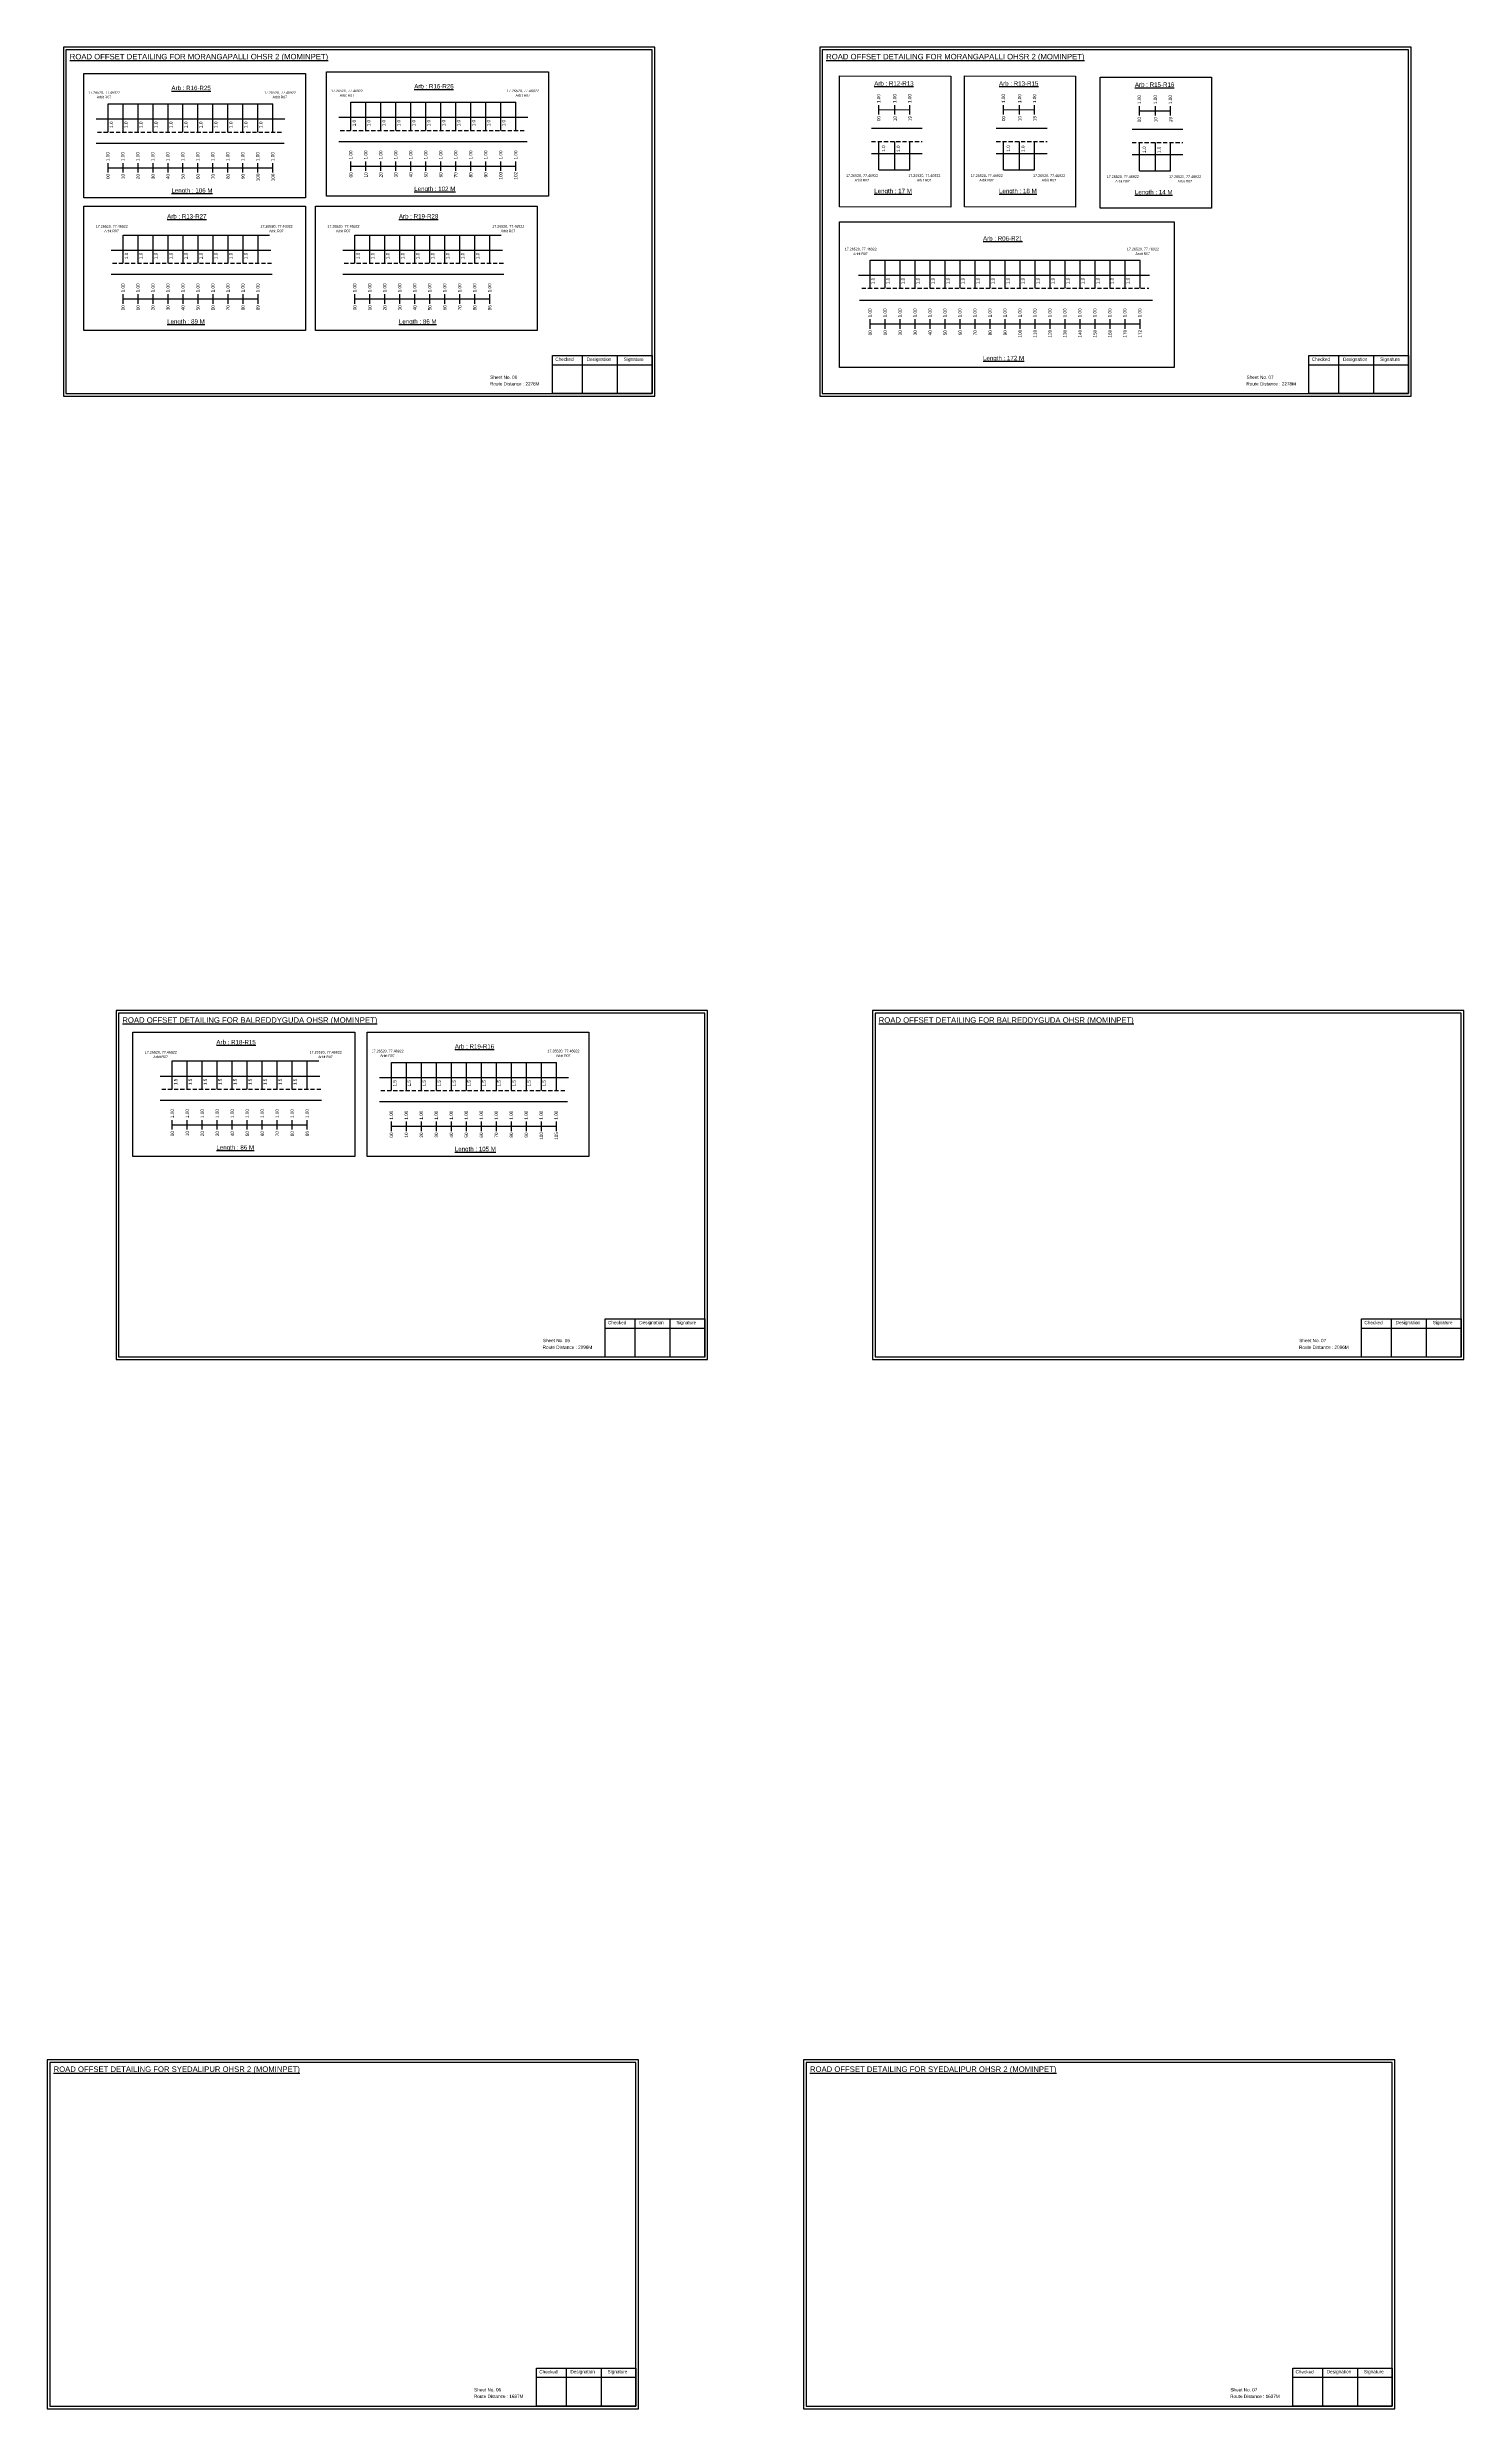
# Model space of a CAD drawing. Header units: inches. Extents: x -117 to 51867, y -12715 to 3423.
# Drawn here: x 40248 to 41533, y -4305 to -2162 of the extents above; entities that cross this region are included whole.
import ezdxf

# ---------------------------------------------------------------- set-up
doc = ezdxf.new("R2010")
doc.units = ezdxf.units.IN
doc.header["$MEASUREMENT"] = 0
doc.linetypes.add('DASHED2', pattern=[0.375, 0.25, -0.125])
doc.layers.add('PDF_Geometry', color=7, linetype='Continuous')
doc.layers.add('PDF_Text', color=5, linetype='Continuous')
doc.styles.add('PDF Arial', font='arial.ttf')
doc.styles.get("Standard").update_dxf_attribs({"font": 'arial.ttf'})

msp = doc.modelspace()

# ---------------------------------------------------------------- linework, layer by layer
for p, q in [((40292, -2226.8), (40463.4, -2226.8)), ((40302.9, -2238.7), (40302.9, -2213.2)), ((40316.5, -2238.7), (40316.5, -2213.2)), ((40330.1, -2238.7), (40330.1, -2213.2)), ((40343.7, -2238.7), (40343.7, -2213.2)), ((40357.3, -2238.7), (40357.3, -2213.2)), ((40370.9, -2238.7), (40370.9, -2213.2)), ((40384.5, -2238.7), (40384.5, -2213.2)), ((40398.1, -2238.7), (40398.1, -2213.2)), ((40411.7, -2238.7), (40411.7, -2213.2)), ((40425.3, -2238.7), (40425.3, -2213.2)), ((40438.9, -2238.7), (40438.9, -2213.2)), ((40452.5, -2238.7), (40452.5, -2213.2)), ((40512.3, -2225.3), (40683.7, -2225.3)), ((40523.2, -2237.2), (40523.2, -2211.7)), ((40536.8, -2237.2), (40536.8, -2211.7)), ((40550.4, -2237.2), (40550.4, -2211.7)), ((40564, -2237.2), (40564, -2211.7)), ((40577.6, -2237.2), (40577.6, -2211.7)), ((40591.2, -2237.2), (40591.2, -2211.7)), ((40604.8, -2237.2), (40604.8, -2211.7)), ((40618.4, -2237.2), (40618.4, -2211.7)), ((40632, -2237.2), (40632, -2211.7)), ((40645.6, -2237.2), (40645.6, -2211.7)), ((40659.2, -2237.2), (40659.2, -2211.7)), ((40672.8, -2237.2), (40672.8, -2211.7)), ((40462.7, -2249), (40292, -2249)), ((40683, -2247.5), (40512.3, -2247.5)), ((41041.6, -2235.5), (40995.5, -2235.5)), ((41002.1, -2272.9), (41002.1, -2247.3)), ((41016.7, -2272.9), (41016.7, -2247.3)), ((41030.3, -2272.9), (41030.3, -2247.3)), ((41154.8, -2235.5), (41108.7, -2235.5)), ((41115.3, -2272.9), (41115.3, -2247.3)), ((41129.9, -2272.9), (41129.9, -2247.3)), ((41143.5, -2272.9), (41143.5, -2247.3)), ((41278.1, -2236.5), (41232, -2236.5)), ((41238.6, -2273.9), (41238.6, -2248.3)), ((41253.2, -2273.9), (41253.2, -2248.3)), ((41266.8, -2273.9), (41266.8, -2248.3)), ((40995.5, -2258.1), (41027.6, -2258.1)), ((41027.6, -2258.1), (41041.6, -2258.1)), ((41108.7, -2258.1), (41140.9, -2258.1)), ((41140.9, -2258.1), (41154.8, -2258.1)), ((41232, -2259.1), (41264.1, -2259.1)), ((41264.1, -2259.1), (41278.1, -2259.1)), ((40316.6, -2357.8), (40316.6, -2332.2)), ((40330.2, -2357.8), (40330.2, -2332.2)), ((40343.8, -2357.8), (40343.8, -2332.2)), ((40357.4, -2357.8), (40357.4, -2332.2)), ((40371, -2357.8), (40371, -2332.2)), ((40384.6, -2357.8), (40384.6, -2332.2)), ((40398.2, -2357.8), (40398.2, -2332.2)), ((40411.8, -2357.8), (40411.8, -2332.2)), ((40425.4, -2357.8), (40425.4, -2332.2)), ((40439, -2357.8), (40439, -2332.2)), ((40526.8, -2357.8), (40526.8, -2332.2)), ((40540.4, -2357.8), (40540.4, -2332.2)), ((40554, -2357.8), (40554, -2332.2)), ((40567.6, -2357.8), (40567.6, -2332.2)), ((40581.2, -2357.8), (40581.2, -2332.2)), ((40594.8, -2357.8), (40594.8, -2332.2)), ((40608.4, -2357.8), (40608.4, -2332.2)), ((40622, -2357.8), (40622, -2332.2)), ((40635.6, -2357.8), (40635.6, -2332.2)), ((40649.2, -2357.8), (40649.2, -2332.2)), ((40305.7, -2345.9), (40450.5, -2345.9)), ((40515.9, -2345.9), (40660.7, -2345.9)), ((40994.3, -2380.5), (40994.3, -2355)), ((41007.9, -2380.5), (41007.9, -2355)), ((41021.5, -2380.5), (41021.5, -2355)), ((41035.1, -2380.5), (41035.1, -2355)), ((41048.7, -2380.5), (41048.7, -2355)), ((41062.3, -2380.5), (41062.3, -2355)), ((41075.9, -2380.5), (41075.9, -2355)), ((41089.5, -2380.5), (41089.5, -2355)), ((41103.1, -2380.5), (41103.1, -2355)), ((41116.7, -2380.5), (41116.7, -2355)), ((41130.3, -2380.5), (41130.3, -2355)), ((41143.9, -2380.5), (41143.9, -2355)), ((41157.5, -2380.5), (41157.5, -2355)), ((41171.1, -2380.5), (41171.1, -2355)), ((41184.7, -2380.5), (41184.7, -2355)), ((41198.3, -2380.5), (41198.3, -2355)), ((41211.9, -2380.5), (41211.9, -2355)), ((41225.5, -2380.5), (41225.5, -2355)), ((41239.1, -2380.5), (41239.1, -2355)), ((40451.9, -2368.1), (40305.7, -2368.1)), ((40662.1, -2368.1), (40515.9, -2368.1)), ((40983.8, -2368.6), (41247.8, -2368.6)), ((40984.5, -2391.3), (41250.5, -2391.3)), ((40361.2, -3107.1), (40361.2, -3081.6)), ((40374.8, -3107.1), (40374.8, -3081.6)), ((40388.4, -3107.1), (40388.4, -3081.6)), ((40402, -3107.1), (40402, -3081.6)), ((40415.6, -3107.1), (40415.6, -3081.6)), ((40429.2, -3107.1), (40429.2, -3081.6)), ((40442.8, -3107.1), (40442.8, -3081.6)), ((40456.4, -3107.1), (40456.4, -3081.6)), ((40470, -3107.1), (40470, -3081.6)), ((40483.6, -3107.1), (40483.6, -3081.6)), ((40560, -3108.5), (40560, -3083)), ((40573.6, -3108.5), (40573.6, -3083)), ((40587.2, -3108.5), (40587.2, -3083)), ((40600.8, -3108.5), (40600.8, -3083)), ((40614.4, -3108.5), (40614.4, -3083)), ((40628, -3108.5), (40628, -3083)), ((40641.6, -3108.5), (40641.6, -3083)), ((40655.2, -3108.5), (40655.2, -3083)), ((40668.8, -3108.5), (40668.8, -3083)), ((40682.4, -3108.5), (40682.4, -3083)), ((40696, -3108.5), (40696, -3083)), ((40709.6, -3108.5), (40709.6, -3083)), ((40350.3, -3095.3), (40495.1, -3095.3)), ((40549.1, -3096.6), (40720.5, -3096.6)), ((40496.5, -3117.4), (40350.3, -3117.4)), ((40719.8, -3118.8), (40549.1, -3118.8))]:
    msp.add_line(p, q)
at = {"color": 5}
for p, q in [((40302.9, -2213.2), (40452.5, -2213.2)), ((40523.2, -2211.7), (40672.8, -2211.7)), ((41002.1, -2272.9), (41030.3, -2272.9)), ((41115.3, -2272.9), (41143.5, -2272.9)), ((41238.6, -2273.9), (41266.8, -2273.9)), ((40316.6, -2332.2), (40449.3, -2332.2)), ((40526.8, -2332.2), (40659.6, -2332.2)), ((40994.3, -2355), (41239.1, -2355)), ((40361.2, -3081.6), (40494, -3081.6)), ((40560, -3083), (40709.6, -3083))]:
    msp.add_line(p, q, dxfattribs=at)
at = {"color": 217, "true_color": 0x93278f}
for p, q in [((41002.1, -2222.7), (41002.1, -2214.2)), ((41002.1, -2218.5), (41030.3, -2218.4)), ((41016.7, -2222.7), (41016.7, -2214.2)), ((41030.3, -2222.7), (41030.3, -2214.2)), ((41115.3, -2222.7), (41115.3, -2214.2)), ((41115.3, -2218.5), (41143.5, -2218.4)), ((41129.9, -2222.7), (41129.9, -2214.2)), ((41143.5, -2222.7), (41143.5, -2214.2)), ((41238.6, -2223.7), (41238.6, -2215.2)), ((41238.6, -2219.5), (41266.8, -2219.4)), ((41253.2, -2223.7), (41253.2, -2215.2)), ((41266.8, -2223.7), (41266.8, -2215.2)), ((40302.9, -2275.4), (40302.9, -2266.9)), ((40302.9, -2271.1), (40452.5, -2271.1)), ((40316.5, -2275.4), (40316.5, -2266.9)), ((40330.1, -2275.4), (40330.1, -2266.9)), ((40343.7, -2275.4), (40343.7, -2266.9)), ((40357.3, -2275.4), (40357.3, -2266.9)), ((40370.9, -2275.4), (40370.9, -2266.9)), ((40384.5, -2275.4), (40384.5, -2266.9)), ((40398.1, -2275.4), (40398.1, -2266.9)), ((40411.7, -2275.4), (40411.7, -2266.9)), ((40425.3, -2275.4), (40425.3, -2266.9)), ((40438.9, -2275.4), (40438.9, -2266.9)), ((40452.5, -2275.4), (40452.5, -2266.9)), ((40523.2, -2273.9), (40523.2, -2265.3)), ((40523.2, -2269.6), (40672.8, -2269.6)), ((40536.8, -2273.9), (40536.8, -2265.3)), ((40550.4, -2273.9), (40550.4, -2265.3)), ((40564, -2273.9), (40564, -2265.3)), ((40577.6, -2273.9), (40577.6, -2265.3)), ((40591.2, -2273.9), (40591.2, -2265.3)), ((40604.8, -2273.9), (40604.8, -2265.3)), ((40618.4, -2273.9), (40618.4, -2265.3)), ((40632, -2273.9), (40632, -2265.3)), ((40645.6, -2273.9), (40645.6, -2265.3)), ((40659.2, -2273.9), (40659.2, -2265.3)), ((40672.8, -2273.9), (40672.8, -2265.3)), ((40316.6, -2394.5), (40316.6, -2385.9)), ((40316.6, -2390.2), (40439, -2390.2)), ((40330.2, -2394.5), (40330.2, -2385.9)), ((40343.8, -2394.5), (40343.8, -2385.9)), ((40357.4, -2394.5), (40357.4, -2385.9)), ((40371, -2394.5), (40371, -2385.9)), ((40384.6, -2394.5), (40384.6, -2385.9)), ((40398.2, -2394.5), (40398.2, -2385.9)), ((40411.8, -2394.5), (40411.8, -2385.9)), ((40425.4, -2394.5), (40425.4, -2385.9)), ((40439, -2394.5), (40439, -2385.9)), ((40526.8, -2394.5), (40526.8, -2385.9)), ((40526.8, -2390.2), (40649.2, -2390.2)), ((40540.4, -2394.5), (40540.4, -2385.9)), ((40554, -2394.5), (40554, -2385.9)), ((40567.6, -2394.5), (40567.6, -2385.9)), ((40581.2, -2394.5), (40581.2, -2385.9)), ((40594.8, -2394.5), (40594.8, -2385.9)), ((40608.4, -2394.5), (40608.4, -2385.9)), ((40622, -2394.5), (40622, -2385.9)), ((40635.6, -2394.5), (40635.6, -2385.9)), ((40649.2, -2394.5), (40649.2, -2385.9)), ((40994.3, -2417.2), (40994.3, -2408.6)), ((40994.3, -2412.9), (41239.1, -2412.9)), ((41007.9, -2417.2), (41007.9, -2408.6)), ((41021.5, -2417.2), (41021.5, -2408.6)), ((41035.1, -2417.2), (41035.1, -2408.6)), ((41048.7, -2417.2), (41048.7, -2408.6)), ((41062.3, -2417.2), (41062.3, -2408.6)), ((41075.9, -2417.2), (41075.9, -2408.6)), ((41089.5, -2417.2), (41089.5, -2408.6)), ((41103.1, -2417.2), (41103.1, -2408.6)), ((41116.7, -2417.2), (41116.7, -2408.6)), ((41130.3, -2417.2), (41130.3, -2408.6)), ((41143.9, -2417.2), (41143.9, -2408.6)), ((41157.5, -2417.2), (41157.5, -2408.6)), ((41171.1, -2417.2), (41171.1, -2408.6)), ((41184.7, -2417.2), (41184.7, -2408.6)), ((41198.3, -2417.2), (41198.3, -2408.6)), ((41211.9, -2417.2), (41211.9, -2408.6)), ((41225.5, -2417.2), (41225.5, -2408.6)), ((41239.1, -2417.2), (41239.1, -2408.6)), ((40361.2, -3143.8), (40361.2, -3135.3)), ((40361.2, -3139.6), (40483.6, -3139.5)), ((40374.8, -3143.8), (40374.8, -3135.3)), ((40388.4, -3143.8), (40388.4, -3135.3)), ((40402, -3143.8), (40402, -3135.3)), ((40415.6, -3143.8), (40415.6, -3135.3)), ((40429.2, -3143.8), (40429.2, -3135.3)), ((40442.8, -3143.8), (40442.8, -3135.3)), ((40456.4, -3143.8), (40456.4, -3135.3)), ((40470, -3143.8), (40470, -3135.3)), ((40483.6, -3143.8), (40483.6, -3135.3)), ((40560, -3145.2), (40560, -3136.6)), ((40560, -3140.9), (40709.6, -3140.9)), ((40573.6, -3145.2), (40573.6, -3136.6)), ((40587.2, -3145.2), (40587.2, -3136.6)), ((40600.8, -3145.2), (40600.8, -3136.6)), ((40614.4, -3145.2), (40614.4, -3136.6)), ((40628, -3145.2), (40628, -3136.6)), ((40641.6, -3145.2), (40641.6, -3136.6)), ((40655.2, -3145.2), (40655.2, -3136.6)), ((40668.8, -3145.2), (40668.8, -3136.6)), ((40682.4, -3145.2), (40682.4, -3136.6)), ((40696, -3145.2), (40696, -3136.6)), ((40709.6, -3145.2), (40709.6, -3136.6))]:
    msp.add_line(p, q, dxfattribs=at)
at = {"linetype": 'DASHED2', "ltscale": 15}
for p, q in [((40293.3, -2238.7), (40460.9, -2238.7)), ((40513.6, -2237.2), (40681.2, -2237.2)), ((40995.5, -2247.3), (41041.6, -2247.3)), ((41108.7, -2247.3), (41154.8, -2247.3)), ((41232, -2248.3), (41278.1, -2248.3)), ((40307, -2357.8), (40451.3, -2357.8)), ((40517.2, -2357.8), (40661.6, -2357.8)), ((40986.7, -2380.5), (41247.1, -2380.5)), ((40351.6, -3107.1), (40496, -3107.1)), ((40550.4, -3108.5), (40718, -3108.5))]:
    msp.add_line(p, q, dxfattribs=at)
for points in [[(40280.8, -2185.7), (40482, -2185.7), (40482, -2298.4), (40280.8, -2298.4)], [(40501.1, -2184.2), (40702.4, -2184.2), (40702.4, -2296.9), (40501.1, -2296.9)], [(40966.6, -2187.8), (41067.4, -2187.9), (41067.4, -2306.8), (40966.6, -2306.7)], [(41079.9, -2187.8), (41180.6, -2187.9), (41180.6, -2306.8), (41079.9, -2306.7)], [(41203.1, -2188.8), (41303.9, -2188.9), (41303.9, -2307.8), (41203.1, -2307.7)], [(40280.8, -2306.1), (40482, -2306.1), (40482, -2418.8), (40280.8, -2418.8)], [(40491, -2306.1), (40692.3, -2306.1), (40692.3, -2418.8), (40491, -2418.8)], [(40966.6, -2320.1), (41270.1, -2320.1), (41270.1, -2452.5), (40966.6, -2452.5)], [(40325.5, -3055.5), (40526.7, -3055.5), (40526.7, -3168.2), (40325.5, -3168.2)], [(40537.9, -3055.5), (40739.1, -3055.5), (40739.1, -3168.2), (40537.9, -3168.2)]]:
    msp.add_lwpolyline(points, close=True)
at = {"layer": 'PDF_Geometry'}
for points in [[(40262.4, -2161.8), (40262.4, -2478.5), (40798.9, -2478.5), (40798.9, -2161.8)], [(40264.7, -2164.1), (40264.7, -2476), (40796.5, -2476), (40796.5, -2164.1)], [(40948.6, -2161.8), (40948.6, -2478.5), (41485.1, -2478.5), (41485.1, -2161.8)], [(40950.9, -2164.1), (40950.9, -2476), (41482.6, -2476), (41482.6, -2164.1)], [(40310.2, -3035.9), (40310.2, -3352.6), (40846.6, -3352.6), (40846.6, -3035.9)], [(40312.5, -3038.2), (40312.5, -3350.2), (40844.2, -3350.2), (40844.2, -3038.2)], [(40996.3, -3035.9), (40996.3, -3352.6), (41532.8, -3352.6), (41532.8, -3035.9)], [(40998.7, -3038.2), (40998.7, -3350.2), (41530.4, -3350.2), (41530.4, -3038.2)], [(40247.7, -3987.9), (40247.7, -4304.7), (40784.2, -4304.7), (40784.2, -3987.9)], [(40250.1, -3990.3), (40250.1, -4302.2), (40781.8, -4302.2), (40781.8, -3990.3)], [(40933.9, -3987.9), (40933.9, -4304.7), (41470.4, -4304.7), (41470.4, -3987.9)], [(40936.3, -3990.3), (40936.3, -4302.2), (41468, -4302.2), (41468, -3990.3)]]:
    msp.add_lwpolyline(points, close=True, dxfattribs=at)
at = {"layer": 'PDF_Geometry', "color": 242, "true_color": 0xcc1f26}
for points in [[(40796.5, -2476.1), (40706.1, -2476.1), (40706.1, -2441.5), (40796.5, -2441.5)], [(41482.6, -2476.1), (41392.3, -2476.1), (41392.3, -2441.5), (41482.6, -2441.5)], [(40844.2, -3350.3), (40753.9, -3350.3), (40753.9, -3315.7), (40844.2, -3315.7)], [(41530.4, -3350.3), (41440.1, -3350.3), (41440.1, -3315.7), (41530.4, -3315.7)], [(40781.8, -4302.3), (40691.5, -4302.3), (40691.5, -4267.7), (40781.8, -4267.7)], [(41468, -4302.3), (41377.6, -4302.3), (41377.6, -4267.7), (41468, -4267.7)]]:
    msp.add_lwpolyline(points, close=True, dxfattribs=at)
for points in [[(40733.1, -2441.5), (40733.1, -2476.1)], [(40764.8, -2441.5), (40764.8, -2476.1)], [(41419.3, -2441.5), (41419.3, -2476.1)], [(41451, -2441.5), (41451, -2476.1)], [(40706.1, -2449.9), (40796.5, -2449.9)], [(41392.3, -2449.9), (41482.6, -2449.9)], [(40780.9, -3315.7), (40780.9, -3350.3)], [(40812.6, -3315.7), (40812.6, -3350.3)], [(41467, -3315.7), (41467, -3350.3)], [(41498.8, -3315.7), (41498.8, -3350.3)], [(40753.9, -3324.1), (40844.2, -3324.1)], [(41440.1, -3324.1), (41530.4, -3324.1)], [(40691.5, -4276.1), (40781.8, -4276.1)], [(40718.4, -4267.7), (40718.4, -4302.3)], [(40750.2, -4267.7), (40750.2, -4302.3)], [(41377.6, -4276.1), (41468, -4276.1)], [(41404.6, -4267.7), (41404.6, -4302.3)], [(41436.3, -4267.7), (41436.3, -4302.3)]]:
    msp.add_lwpolyline(points, dxfattribs=at)

# ---------------------------------------------------------------- texts
at = {"color": 242, "true_color": 0xcd2027}
for s, height, p in [('%%UROAD OFFSET DETAILING FOR MORANGAPALLI OHSR 2 (MOMINPET)', 5, (40268.2, -2172.8)), ('%%UROAD OFFSET DETAILING FOR MORANGAPALLI OHSR 2 (MOMINPET)', 5, (40954.4, -2172.8)), ('%%UArb : R16-R25', 4, (40360.4, -2200.7)), ('%%UArb : R16-R26', 4, (40580.7, -2199.2)), ('%%UArb : R12-R13', 4, (40998, -2196.7)), ('%%UArb : R13-R15', 4, (41111.2, -2196.7)), ('%%UArb : R15-R16', 4, (41234.5, -2197.7)), ('%%ULength : 106 M', 4, (40360.4, -2293.7)), ('%%ULength : 102 M', 4, (40580.7, -2292.2)), ('%%ULength : 17 M', 4, (40998, -2294.2)), ('%%ULength : 18 M', 4, (41111.2, -2294.2)), ('%%ULength : 14 M', 4, (41234.5, -2295.2)), ('%%UArb : R13-R27', 4, (40356.5, -2317.2)), ('%%UArb : R19-R28', 4, (40566.8, -2317.2)), ('%%UArb : R06-R21', 4, (41096.7, -2337.3)), ('%%ULength : 89 M', 4, (40356.5, -2412.7)), ('%%ULength : 86 M', 4, (40566.8, -2412.7)), ('%%ULength : 172 M', 4, (41096.7, -2445.8)), ('%%UROAD OFFSET DETAILING FOR BALREDDYGUDA OHSR (MOMINPET)', 5, (40315.9, -3047)), ('%%UROAD OFFSET DETAILING FOR BALREDDYGUDA OHSR (MOMINPET)', 5, (41002.1, -3047)), ('%%UArb : R18-R15', 4, (40401.2, -3066.6)), ('%%UArb : R19-R16', 4, (40617.5, -3070.5)), ('%%ULength : 86 M', 4, (40401.2, -3162.1)), ('%%ULength : 105 M', 4, (40617.5, -3163.5)), ('%%UROAD OFFSET DETAILING FOR SYEDALIPUR OHSR 2 (MOMINPET)', 5, (40253.5, -3999)), ('%%UROAD OFFSET DETAILING FOR SYEDALIPUR OHSR 2 (MOMINPET)', 5, (40939.7, -3999))]:
    msp.add_text(s, height=height, dxfattribs=at).set_placement(p)
at = {"color": 5}
for s, height, p in [('17.26520, 77.46922', 2.34, (40284.9, -2204)), ('Arbit R07', 2.25, (40292.7, -2208.1)), ('17.26520, 77.46922', 2.34, (40444.4, -2204)), ('Arbit R07', 2.25, (40452.2, -2208.1)), ('17.26520, 77.46922', 2.34, (40505.2, -2202.5)), ('Arbit R07', 2.25, (40513.1, -2206.6)), ('17.26520, 77.46922', 2.34, (40664.7, -2202.5)), ('Arbit R07', 2.25, (40672.6, -2206.6)), ('17.26520, 77.46922', 2.34, (40972.4, -2279.4)), ('Arbit R07', 2.25, (40980.2, -2283.5)), ('17.26520, 77.46922', 2.34, (41028.9, -2279.4)), ('Arbit R07', 2.25, (41036.7, -2283.5)), ('17.26520, 77.46922', 2.34, (41085.6, -2279.4)), ('Arbit R07', 2.25, (41093.4, -2283.5)), ('17.26520, 77.46922', 2.34, (41142.1, -2279.4)), ('Arbit R07', 2.25, (41149.9, -2283.5)), ('17.26520, 77.46922', 2.34, (41208.9, -2280.4)), ('Arbit R07', 2.25, (41216.7, -2284.5)), ('17.26520, 77.46922', 2.34, (41265.4, -2280.4)), ('Arbit R07', 2.25, (41273.2, -2284.5)), ('17.26520, 77.46922', 2.34, (40291.7, -2325.5)), ('Arbit R07', 2.25, (40299.5, -2329.6)), ('17.26520, 77.46922', 2.34, (40441.2, -2325.5)), ('Arbit R07', 2.25, (40449, -2329.6)), ('17.26520, 77.46922', 2.34, (40501.9, -2325.5)), ('Arbit R07', 2.25, (40509.7, -2329.6)), ('17.26520, 77.46922', 2.34, (40651.4, -2325.5)), ('Arbit R07', 2.25, (40659.2, -2329.6)), ('17.26520, 77.46922', 2.34, (40971.2, -2346.1)), ('Arbit R07', 2.25, (40979, -2350.2)), ('17.26520, 77.46922', 2.34, (41227.2, -2346.1)), ('Arbit R07', 2.25, (41235, -2350.2)), ('17.26520, 77.46922', 2.34, (40336.3, -3074.9)), ('Arbit R07', 2.25, (40344.1, -3079)), ('17.26520, 77.46922', 2.34, (40485.8, -3074.9)), ('Arbit R07', 2.25, (40493.6, -3079)), ('17.26520, 77.46922', 2.34, (40542, -3073.8)), ('Arbit R07', 2.25, (40549.8, -3077.9)), ('17.26520, 77.46922', 2.34, (40701.5, -3073.8)), ('Arbit R07', 2.25, (40709.3, -3077.9))]:
    msp.add_text(s, height=height, dxfattribs=at).set_placement(p)
at = {"color": 217, "true_color": 0x93278f}
for s, p in [('1.00', (41003.4, -2212.4)), ('1.00', (41018, -2212.4)), ('1.00', (41031.6, -2212.4)), ('1.00', (41116.6, -2212.4)), ('1.00', (41131.3, -2212.4)), ('1.00', (41144.9, -2212.4)), ('1.00', (41239.9, -2213.4)), ('1.00', (41254.5, -2213.4)), ('1.00', (41268.1, -2213.4)), ('00', (41003.5, -2228.8)), ('10', (41018.2, -2228.8)), ('19', (41031.8, -2228.8)), ('00', (41116.8, -2228.8)), ('10', (41131.4, -2228.8)), ('19', (41145, -2228.8)), ('00', (41240, -2229.8)), ('10', (41254.7, -2229.8)), ('19', (41268.3, -2229.8)), ('1.00', (40304.2, -2265.1)), ('1.00', (40317.8, -2265.1)), ('1.00', (40331.4, -2265.1)), ('1.00', (40345, -2265.1)), ('1.00', (40358.6, -2265.1)), ('1.00', (40372.2, -2265.1)), ('1.00', (40385.8, -2265.1)), ('1.00', (40399.4, -2265.1)), ('1.00', (40413, -2265.1)), ('1.00', (40426.6, -2265.1)), ('1.00', (40440.2, -2265.1)), ('1.00', (40453.8, -2265.1)), ('1.00', (40524.5, -2263.6)), ('1.00', (40538.1, -2263.6)), ('1.00', (40551.7, -2263.6)), ('1.00', (40565.3, -2263.6)), ('1.00', (40578.9, -2263.6)), ('1.00', (40592.5, -2263.6)), ('1.00', (40606.1, -2263.6)), ('1.00', (40619.7, -2263.6)), ('1.00', (40633.3, -2263.6)), ('1.00', (40646.9, -2263.6)), ('1.00', (40660.5, -2263.6)), ('1.00', (40674.1, -2263.6)), ('00', (40304.4, -2281.4)), ('10', (40318, -2281.4)), ('20', (40331.6, -2281.4)), ('30', (40345.2, -2281.4)), ('40', (40358.8, -2281.4)), ('50', (40372.4, -2281.4)), ('60', (40386, -2281.4)), ('70', (40399.6, -2281.4)), ('80', (40413.2, -2281.4)), ('90', (40426.8, -2281.4)), ('100', (40440.4, -2283.4)), ('106', (40454, -2283.4)), ('00', (40524.7, -2279.9)), ('10', (40538.3, -2279.9)), ('20', (40551.9, -2279.9)), ('30', (40565.5, -2279.9)), ('40', (40579.1, -2279.9)), ('50', (40592.7, -2279.9)), ('60', (40606.3, -2279.9)), ('70', (40619.9, -2279.9)), ('80', (40633.5, -2279.9)), ('90', (40647.1, -2279.9)), ('100', (40660.7, -2281.9)), ('102', (40674.3, -2281.9)), ('1.00', (40317.9, -2384.2)), ('1.00', (40331.5, -2384.2)), ('1.00', (40345.1, -2384.2)), ('1.00', (40358.7, -2384.2)), ('1.00', (40372.3, -2384.2)), ('1.00', (40385.9, -2384.2)), ('1.00', (40399.5, -2384.2)), ('1.00', (40413.1, -2384.2)), ('1.00', (40426.7, -2384.2)), ('1.00', (40440.3, -2384.2)), ('1.00', (40528.1, -2384.2)), ('1.00', (40541.7, -2384.2)), ('1.00', (40555.3, -2384.2)), ('1.00', (40568.9, -2384.2)), ('1.00', (40582.5, -2384.2)), ('1.00', (40596.1, -2384.2)), ('1.00', (40609.7, -2384.2)), ('1.00', (40623.3, -2384.2)), ('1.00', (40636.9, -2384.2)), ('1.00', (40650.5, -2384.2)), ('00', (40318, -2400.5)), ('10', (40331.6, -2400.5)), ('20', (40345.2, -2400.5)), ('30', (40358.8, -2400.5)), ('40', (40372.4, -2400.5)), ('50', (40386, -2400.5)), ('60', (40399.6, -2400.5)), ('70', (40413.2, -2400.5)), ('80', (40426.8, -2400.5)), ('89', (40440.4, -2400.5)), ('00', (40528.3, -2400.5)), ('10', (40541.9, -2400.5)), ('20', (40555.5, -2400.5)), ('30', (40569.1, -2400.5)), ('40', (40582.7, -2400.5)), ('50', (40596.3, -2400.5)), ('60', (40609.9, -2400.5)), ('70', (40623.5, -2400.5)), ('80', (40637.1, -2400.5)), ('86', (40650.7, -2400.5)), ('1.00', (40995.6, -2406.9)), ('1.00', (41009.2, -2406.9)), ('1.00', (41022.8, -2406.9)), ('1.00', (41036.4, -2406.9)), ('1.00', (41050, -2406.9)), ('1.00', (41063.6, -2406.9)), ('1.00', (41077.2, -2406.9)), ('1.00', (41090.8, -2406.9)), ('1.00', (41104.4, -2406.9)), ('1.00', (41118, -2406.9)), ('1.00', (41131.6, -2406.9)), ('1.00', (41145.2, -2406.9)), ('1.00', (41158.8, -2406.9)), ('1.00', (41172.4, -2406.9)), ('1.00', (41186, -2406.9)), ('1.00', (41199.6, -2406.9)), ('1.00', (41213.2, -2406.9)), ('1.00', (41226.8, -2406.9)), ('1.00', (41240.4, -2406.9)), ('00', (40995.8, -2423.2)), ('10', (41009.4, -2423.2)), ('20', (41023, -2423.2)), ('30', (41036.6, -2423.2)), ('40', (41050.2, -2423.2)), ('50', (41063.8, -2423.2)), ('60', (41077.4, -2423.2)), ('70', (41091, -2423.2)), ('80', (41104.6, -2423.2)), ('90', (41118.2, -2423.2)), ('100', (41131.8, -2425.2)), ('110', (41145.4, -2425.2)), ('120', (41159, -2425.2)), ('130', (41172.6, -2425.2)), ('140', (41186.2, -2425.2)), ('150', (41199.8, -2425.2)), ('160', (41213.4, -2425.2)), ('170', (41227, -2425.2)), ('172', (41240.6, -2425.2)), ('1.00', (40362.6, -3133.5)), ('1.00', (40376.2, -3133.5)), ('1.00', (40389.8, -3133.5)), ('1.00', (40403.4, -3133.5)), ('1.00', (40417, -3133.5)), ('1.00', (40430.6, -3133.5)), ('1.00', (40444.2, -3133.5)), ('1.00', (40457.8, -3133.5)), ('1.00', (40471.4, -3133.5)), ('1.00', (40485, -3133.5)), ('1.00', (40561.3, -3134.9)), ('1.00', (40574.9, -3134.9)), ('1.00', (40588.5, -3134.9)), ('1.00', (40602.1, -3134.9)), ('1.00', (40615.7, -3134.9)), ('1.00', (40629.3, -3134.9)), ('1.00', (40642.9, -3134.9)), ('1.00', (40656.5, -3134.9)), ('1.00', (40670.1, -3134.9)), ('1.00', (40683.7, -3134.9)), ('1.00', (40697.3, -3134.9)), ('1.00', (40710.9, -3134.9)), ('00', (40362.7, -3149.9)), ('10', (40376.3, -3149.9)), ('20', (40389.9, -3149.9)), ('30', (40403.5, -3149.9)), ('40', (40417.1, -3149.9)), ('50', (40430.7, -3149.9)), ('60', (40444.3, -3149.9)), ('70', (40457.9, -3149.9)), ('80', (40471.5, -3149.9)), ('86', (40485.1, -3149.9)), ('00', (40561.5, -3151.2)), ('10', (40575.1, -3151.2)), ('20', (40588.7, -3151.2)), ('30', (40602.3, -3151.2)), ('40', (40615.9, -3151.2)), ('50', (40629.5, -3151.2)), ('60', (40643.1, -3151.2)), ('70', (40656.7, -3151.2)), ('80', (40670.3, -3151.2)), ('90', (40683.9, -3151.2)), ('100', (40697.5, -3153.2)), ('105', (40711.1, -3153.2))]:
    msp.add_text(s, height=3, rotation=90, dxfattribs=at).set_placement(p)
for s, p in [('1.0', (40527.7, -2233.5)), ('1.0', (40540.9, -2233.5)), ('1.0', (40554.5, -2233.5)), ('1.0', (40568.1, -2233.5)), ('1.0', (40581.7, -2233.5)), ('1.0', (40595.3, -2233.5)), ('1.0', (40608.9, -2233.5)), ('1.0', (40622.5, -2233.5)), ('1.0', (40636.1, -2233.5)), ('1.0', (40649.7, -2233.5)), ('1.0', (40663.3, -2233.5)), ('1.0', (40307.4, -2235)), ('1.0', (40320.6, -2235)), ('1.0', (40334.2, -2235)), ('1.0', (40347.8, -2235)), ('1.0', (40361.4, -2235)), ('1.0', (40375, -2235)), ('1.0', (40388.6, -2235)), ('1.0', (40402.2, -2235)), ('1.0', (40415.8, -2235)), ('1.0', (40429.4, -2235)), ('1.0', (40443, -2235)), ('1.0', (41007.9, -2256.6)), ('1.0', (41021.3, -2256.8)), ('1.0', (41121.1, -2256.6)), ('1.0', (41134.5, -2256.8)), ('1.0', (41244.4, -2257.6)), ('1.0', (41257.8, -2257.8)), ('1.0', (40321.1, -2354.1)), ('1.0', (40334.2, -2354.1)), ('1.0', (40347.8, -2354.1)), ('1.0', (40361.4, -2354.1)), ('1.0', (40375, -2354.1)), ('1.0', (40388.6, -2354.1)), ('1.0', (40402.2, -2354.1)), ('1.0', (40415.8, -2354.1)), ('1.0', (40429.4, -2354.1)), ('1.0', (40531.3, -2354.1)), ('1.0', (40544.5, -2354.1)), ('1.0', (40558.1, -2354.1)), ('1.0', (40571.7, -2354.1)), ('1.0', (40585.3, -2354.1)), ('1.0', (40598.9, -2354.1)), ('1.0', (40612.5, -2354.1)), ('1.0', (40626.1, -2354.1)), ('1.0', (40639.7, -2354.1)), ('1.0', (40998.4, -2376.8)), ('1.0', (41012, -2376.8)), ('1.0', (41025.6, -2376.8)), ('1.0', (41039.2, -2376.8)), ('1.0', (41052.8, -2376.8)), ('1.0', (41066.4, -2376.8)), ('1.0', (41080, -2376.8)), ('1.0', (41093.6, -2376.8)), ('1.0', (41107.2, -2376.8)), ('1.0', (41120.8, -2376.8)), ('1.0', (41134.4, -2376.8)), ('1.0', (41148, -2376.8)), ('1.0', (41161.6, -2376.8)), ('1.0', (41175.2, -2376.8)), ('1.0', (41188.8, -2376.8)), ('1.0', (41202.4, -2376.8)), ('1.0', (41215.3, -2376.8)), ('1.0', (41229.6, -2376.8)), ('1.5', (40365.7, -3103.5)), ('1.5', (40378.9, -3103.5)), ('1.5', (40392.5, -3103.5)), ('1.5', (40406.1, -3103.5)), ('1.5', (40419.7, -3103.5)), ('1.5', (40433.3, -3103.5)), ('1.5', (40446.9, -3103.5)), ('1.5', (40460.5, -3103.5)), ('1.5', (40474.1, -3103.5)), ('1.5', (40564.5, -3104.8)), ('1.5', (40577.6, -3104.8)), ('1.5', (40591.2, -3104.8)), ('1.5', (40604.8, -3104.8)), ('1.5', (40618.4, -3104.8)), ('1.5', (40632, -3104.8)), ('1.5', (40645.6, -3104.8)), ('1.5', (40659.2, -3104.8)), ('1.5', (40672.8, -3104.8)), ('1.5', (40686.4, -3104.8)), ('1.5', (40700, -3104.8))]:
    msp.add_text(s, height=3, rotation=90).set_placement(p)
for s, p in [('Sheet No. 06', (40649.6, -2462.7)), ('Sheet No. 07', (41335.8, -2462.7)), ('Route Distance : 2278M', (40649.4, -2468.7)), ('Route Distance : 2278M', (41335.6, -2468.7)), ('Route Distance : 2096M', (40697.2, -3342.9)), ('Sheet No. 06', (40697.4, -3336.8)), ('Sheet No. 07', (41383.6, -3336.8)), ('Route Distance : 2096M', (41383.4, -3342.9)), ('Sheet No. 06', (40635, -4288.9)), ('Sheet No. 07', (41321.1, -4288.9)), ('Route Distance : 1637M', (40634.8, -4294.9)), ('Route Distance : 1637M', (41320.9, -4294.9))]:
    msp.add_text(s, height=3).set_placement(p)
at = {"layer": 'PDF_Text', "color": 7, "attachment_point": 7, "style": 'PDF Arial'}
for s, insert, char_height in [('Checked', (40708.7, -2446.4), 3), ('Designation', (40737.1, -2447.3), 3.001), ('Signature', (40770.8, -2447.3), 3), ('Checked', (41394.9, -2446.4), 3), ('Designation', (41423.3, -2447.3), 3.001), ('Signature', (41457, -2447.3), 3), ('Checked', (40756.5, -3320.6), 3), ('Designation', (40784.9, -3321.4), 3.001), ('Signature', (40818.5, -3321.4), 3), ('Checked', (41442.7, -3320.6), 3), ('Designation', (41471, -3321.4), 3.001), ('Signature', (41504.7, -3321.4), 3), ('Checked', (40694.1, -4272.6), 3), ('Designation', (40722.4, -4273.4), 3.001), ('Signature', (40756.1, -4273.4), 3), ('Checked', (41380.2, -4272.6), 3), ('Designation', (41408.6, -4273.4), 3.001), ('Signature', (41442.3, -4273.4), 3)]:
    msp.add_mtext(s, dxfattribs=dict(at, insert=insert, char_height=char_height))

doc.saveas('drawing.dxf')
